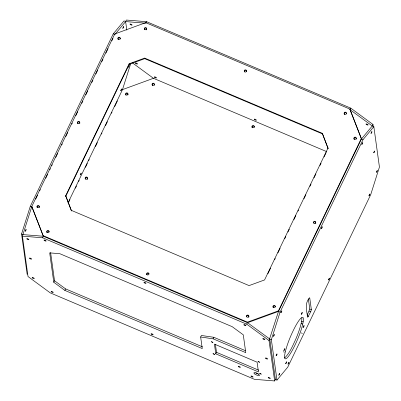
<?xml version="1.0" encoding="UTF-8"?>
<svg xmlns="http://www.w3.org/2000/svg" width="401" height="401" viewBox="0 0 401 401"><rect width="100%" height="100%" fill="white"/><g stroke="black" fill="none" stroke-linecap="round" stroke-linejoin="round"><path stroke-width="0.6" d="M27.168 274.349L21.564 233.948L30.301 206.309L113.252 33.844L124.034 20.897L125.623 21.574L145.207 23.158M68.005 202.901L122.49 89.613L130.671 63.739M349.928 109.097L350.008 109.648L372.238 125.974L373.832 126.651L363.05 139.593L361.461 138.921L349.928 109.097L145.743 22.657L114.771 33.965L31.819 206.435L22.421 236.144L28.03 276.545L50.26 292.875L254.45 379.316L274.645 380.95L269.036 340.544L278.51 311.387L361.461 138.921L372.238 125.974L372.97 124.455L350.74 108.125L146.55 21.684L126.355 20.05L125.623 21.574L114.846 34.516L113.252 33.844M21.564 233.948L23.153 234.62L43.348 236.254L247.537 322.7L269.768 339.025L275.377 379.426L276.966 380.103L271.362 339.697L280.098 312.063L363.05 139.593M307.166 315.166L309.772 309.036L308.354 298.81M310.71 311.783L311.366 309.707L309.697 297.677C304.354 303.181 306.62 310.675 307.707 317.316L310.71 311.783L309.121 311.106M35.689 199.091L37.589 195.147M39.754 190.64L40.295 189.513M45.719 178.239L47.619 174.295M49.784 169.783L50.325 168.656M51.684 165.839L52.225 164.711M55.749 157.387L57.649 153.438M61.714 144.987L62.255 143.859M65.779 136.53L67.679 132.586M71.744 124.13L72.285 123.007M75.809 115.678L77.709 111.734M81.774 103.278L82.857 101.022M85.839 94.821L87.739 90.877M91.804 82.426L92.887 80.17M95.869 73.969L97.769 70.025M101.834 61.569L102.917 59.313M105.899 53.117L108.069 48.606M111.864 40.717L112.947 38.461M22.421 236.144L42.616 237.778L43.348 236.254L31.819 206.435M146.55 21.684L145.819 23.208L145.743 22.657M65.684 195.748L71.488 210.936L65.684 195.748L129.162 63.759L144.651 58.105L322.309 133.317L328.113 148.505L322.309 133.317M65.759 196.3L129.242 64.31L129.162 63.759M68.621 202.325L69.974 199.508M75.398 188.234L76.481 185.979M78.651 181.468L79.192 180.34M85.428 167.377L87.328 163.433M88.681 160.616L89.222 159.488M95.458 146.525L97.358 142.581M101.423 134.124L101.964 132.997M105.488 125.673L107.388 121.724M111.453 113.272L111.994 112.145M114.706 106.506L117.418 100.872M245.342 350.639L213.828 337.296L201.387 335.487L200.655 337.005L202.259 348.579L64.897 290.424L53.784 282.264L54.516 280.74L50.606 252.58M64.897 290.424L65.629 288.905L54.516 280.74M200.655 337.005L213.096 338.815L213.828 337.296M215.778 353.852L214.43 344.118L257.096 362.183L258.445 371.912L215.778 353.852L216.51 352.329L215.412 344.419M328.038 147.954L264.555 279.943L249.071 285.597L71.408 210.385M267.888 273.723L270.6 268.084M274.67 259.622L275.211 258.495M277.928 252.856L280.098 248.339M284.71 238.75L285.793 236.495M287.963 231.984L289.322 229.161M293.933 219.573L295.833 215.628M298.003 211.111L298.544 209.984M303.968 198.706L305.868 194.756M309.938 186.295L311.026 184.039M314.008 177.833L315.908 173.884M319.978 165.423L321.061 163.167M324.048 156.966L326.213 152.45M269.036 340.544L246.805 324.219L247.462 322.148L43.273 235.703M350.74 108.125L350.008 109.648L361.461 138.921M280.098 312.063L278.51 311.387L278.434 310.835L361.386 138.37M274.645 380.95L275.377 379.426M276.966 380.103L287.748 367.156L370.699 194.691L379.436 167.052L373.832 126.651M129.242 64.31L144.726 58.656L322.389 133.869M122.49 89.613L153.463 78.3L326.504 151.558M247.462 322.148L278.434 310.835M247.537 322.7L278.51 311.387M284.299 357.933L284.765 357.832C290.023 352.75 292.69 345.647 295.788 339.161A22.496 3.804 -67.1 0 0 301.036 324.008L301.737 320.354A22.496 3.804 -67.1 0 0 301.803 317.858M309.772 309.036L311.366 309.707M307.452 315.898L308.514 316.344M30.301 206.309L31.895 206.986L43.348 236.254M301.582 321.166L303.171 321.838M301.151 323.417L302.74 324.093M301.311 332.955L302.369 333.406M42.616 237.778L246.805 324.219M269.768 339.025L271.362 339.697M283.322 351.727L284.384 352.178M213.096 338.815L245.758 352.644L243.287 334.83L232.169 326.665L59.804 253.698L49.704 252.876L53.784 282.264M216.51 352.329L258.6 370.148M65.629 288.905L202.42 346.815M132.22 62.701L153.463 78.3M248.926 316.469L248.831 316.194A1.168 1.108 -7.9 0 0 246.81 316.088L246.675 316.349A1.168 1.108 -7.9 0 0 246.63 316.92M372.97 124.455L373.311 126.901M144.651 58.105L144.726 58.656M125.623 21.574L126.811 30.14M114.771 33.965L114.846 34.516M258.921 374.058A3.068 0.822 25.7 0 1 258.6 373.978M257.908 373.747A3.068 0.822 25.7 0 1 255.823 372.684M248.881 317.041A1.168 1.108 -7.9 0 1 248.745 317.301M273.121 307.442A1.168 1.108 -7.9 0 1 273.958 305.963A1.168 1.108 -7.9 0 1 275.377 306.925M146.786 274.805A1.168 1.108 -7.9 0 1 147.478 273.367A1.168 1.108 -7.9 0 1 148.977 274.003M46.892 232.515A1.168 1.108 -7.9 0 1 47.729 231.036A1.168 1.108 -7.9 0 1 49.148 231.994M37.047 207.247A1.168 1.108 -7.9 0 1 38.406 206.034A1.168 1.108 -7.9 0 1 39.268 207.578M77.719 123.648A1.168 1.108 -7.9 0 1 78.566 121.894A1.168 1.108 -7.9 0 1 79.734 123.443M117.974 38.982A1.168 1.108 -7.9 0 1 119.182 37.754A1.168 1.108 -7.9 0 1 120.29 39.032M118.185 39.519A1.168 1.108 -7.9 0 1 118.044 39.263M144.48 29.609A1.168 1.108 -7.9 0 1 145.468 28.105A1.168 1.108 -7.9 0 1 146.726 29.378M146.636 29.659A1.168 1.108 -7.9 0 1 146.475 29.905M244.309 71.619A1.168 1.108 -7.9 0 1 245.517 70.391A1.168 1.108 -7.9 0 1 246.625 71.674M356.299 138.946A1.168 1.108 -7.9 0 1 356.208 139.227M354.193 139.428A1.168 1.108 -7.9 0 1 354.74 137.744A1.168 1.108 -7.9 0 1 356.309 138.656M344.414 114.445A1.168 1.108 -7.9 0 1 345.111 112.711A1.168 1.108 -7.9 0 1 346.519 113.964M315.833 223.081A1.168 1.108 -7.9 0 1 315.582 223.608M313.517 223.026A1.168 1.108 -7.9 0 1 315.777 222.51M85.298 179.041A1.168 1.108 -7.9 0 1 86.441 177.533A1.168 1.108 -7.9 0 1 87.453 179.092M87.293 179.337A1.168 1.108 -7.9 0 1 87.067 179.538M125.708 94.34A1.168 1.108 -7.9 0 1 127.207 93.443A1.168 1.108 -7.9 0 1 127.919 94.957M125.909 95.162A1.168 1.108 -7.9 0 1 125.698 94.626M152.144 84.686A1.168 1.108 -7.9 0 1 153.643 83.794A1.168 1.108 -7.9 0 1 154.36 85.308M152.345 85.508A1.168 1.108 -7.9 0 1 152.205 85.258M252.239 127.804A1.168 1.108 -7.9 0 1 252.936 126.069A1.168 1.108 -7.9 0 1 254.344 127.317M25.213 231.192C26.426 230.74 26.526 227.292 25.213 231.192M80.275 174.896C81.493 174.445 81.563 170.996 80.275 174.896M120.741 90.761C121.959 90.315 122.029 86.862 120.741 90.761M122.806 28.291C124.024 27.844 124.094 24.391 122.806 28.291M128.2 67.173C129.418 66.726 129.488 63.273 128.2 67.173M273.422 336.269C274.64 335.822 274.71 332.374 273.422 336.269M276.119 355.712C277.337 355.266 277.407 351.812 276.119 355.712M278.815 375.156C280.033 374.704 280.104 371.256 278.815 375.156M283.848 350.579C285.156 350.098 285.231 346.389 283.848 350.579M285.667 363.712C286.976 363.231 287.056 359.522 285.667 363.712M288.018 364.103C289.236 363.657 289.306 360.208 288.018 364.103M301.291 314.309C302.6 313.828 302.675 310.118 301.291 314.309M303.116 327.442C304.424 326.96 304.499 323.251 303.116 327.442M321.346 228.55C322.564 228.104 322.635 224.65 321.346 228.55M328.484 279.973C329.697 279.527 329.772 276.073 328.484 279.973M361.812 144.415C363.03 143.969 363.1 140.515 361.812 144.415M368.945 195.838C370.163 195.392 370.238 191.939 368.945 195.838M371.01 133.368C372.228 132.921 372.298 129.468 371.01 133.368M373.712 152.811C374.92 152.36 375.02 148.906 373.712 152.811M376.409 172.25C377.622 171.803 377.697 168.35 376.409 172.25M211.387 341.752L212.976 342.489L211.432 341.702M213.041 353.687L214.63 354.429L213.041 353.687M258.033 361.496L259.617 362.238L258.033 361.496M259.688 373.436L261.277 374.173L259.703 373.406M280.9 312.569C281.748 312.996 282.454 308.359 280.9 312.569M285.377 351.436L284.675 355.096A22.496 3.804 -67.1 0 0 291.311 352.068A22.496 3.804 -67.1 0 0 302.625 324.68L303.326 321.026A22.496 3.804 -67.1 0 0 295.487 326.173C291.236 334.203 287.687 342.639 285.377 351.436M246.735 315.537L246.6 315.798A1.168 1.108 -7.9 0 0 247.617 317.251A1.168 1.108 -7.9 0 0 248.851 315.918L248.755 315.647A1.168 1.108 -7.9 0 0 246.735 315.537M44.436 240.54L44.235 240.394A1.168 0.316 25.7 0 1 44.646 240.044A1.168 0.316 25.7 0 1 46.12 240.956L46.125 241.046A1.168 0.316 25.7 0 1 44.436 240.54M366.329 124.435A1.168 0.316 25.7 0 0 368.078 125.022A1.168 0.316 25.7 0 0 366.72 124.019A1.168 0.316 25.7 0 0 366.329 124.435M130.32 24.521A1.168 0.316 25.7 0 0 132.069 25.108A1.168 0.316 25.7 0 0 130.711 24.105A1.168 0.316 25.7 0 0 130.32 24.521M135.713 63.403A1.168 0.316 25.7 0 0 137.468 63.99A1.168 0.316 25.7 0 0 136.104 62.987A1.168 0.316 25.7 0 0 135.713 63.403M154.691 77.338A1.168 0.316 25.7 0 0 156.445 77.924A1.168 0.316 25.7 0 0 155.082 76.927A1.168 0.316 25.7 0 0 154.691 77.338M254.59 119.628A1.168 0.316 25.7 0 0 256.339 120.215A1.168 0.316 25.7 0 0 254.981 119.217A1.168 0.316 25.7 0 0 254.59 119.628M265.823 358.444A1.168 0.316 25.7 0 0 267.577 359.03A1.168 0.316 25.7 0 0 266.214 358.033A1.168 0.316 25.7 0 0 265.823 358.444M144.25 282.775A1.168 0.316 25.7 0 0 146.004 283.362A1.168 0.316 25.7 0 0 144.641 282.364A1.168 0.316 25.7 0 0 144.25 282.775M151.388 334.198A1.168 0.316 25.7 0 0 153.137 334.785A1.168 0.316 25.7 0 0 151.779 333.787A1.168 0.316 25.7 0 0 151.388 334.198M32.511 277.973A1.168 0.316 25.7 0 0 34.265 278.56A1.168 0.316 25.7 0 0 32.902 277.557A1.168 0.316 25.7 0 0 32.511 277.973M51.488 291.908A1.168 0.316 25.7 0 0 53.243 292.494A1.168 0.316 25.7 0 0 51.879 291.497A1.168 0.316 25.7 0 0 51.488 291.908M27.118 239.091A1.168 0.316 25.7 0 0 28.867 239.678A1.168 0.316 25.7 0 0 27.509 238.675A1.168 0.316 25.7 0 0 27.118 239.091M244.149 325.066A1.168 0.316 25.7 0 0 245.898 325.652A1.168 0.316 25.7 0 0 244.54 324.655A1.168 0.316 25.7 0 0 244.149 325.066M263.126 339.005A1.168 0.316 25.7 0 0 264.876 339.592A1.168 0.316 25.7 0 0 263.517 338.589A1.168 0.316 25.7 0 0 263.126 339.005M268.52 377.887A1.168 0.316 25.7 0 0 270.274 378.474A1.168 0.316 25.7 0 0 268.911 377.471A1.168 0.316 25.7 0 0 268.52 377.887M251.282 376.489A1.168 0.316 25.7 0 0 253.036 377.075A1.168 0.316 25.7 0 0 251.673 376.078A1.168 0.316 25.7 0 0 251.282 376.489M29.814 258.53A1.168 0.316 25.7 0 0 31.569 259.116A1.168 0.316 25.7 0 0 30.205 258.119A1.168 0.316 25.7 0 0 29.814 258.53M238.595 366.75A1.168 0.311 25.7 0 0 240.339 367.336A1.168 0.311 25.7 0 0 238.986 366.339A1.168 0.311 25.7 0 0 238.595 366.75M254.805 374.003A3.068 0.822 25.7 0 0 259.402 375.547A3.068 0.822 25.7 0 0 255.828 372.92A3.068 0.822 25.7 0 0 254.805 374.003M314.118 223.372A1.168 1.108 -7.9 0 0 315.767 222.239A1.168 1.108 -7.9 0 0 313.933 221.462A1.168 1.108 -7.9 0 0 314.118 223.372M273.652 307.507A1.168 1.108 -7.9 0 0 275.302 306.374A1.168 1.108 -7.9 0 0 273.467 305.592A1.168 1.108 -7.9 0 0 273.652 307.507M354.584 139.237A1.168 1.108 -7.9 0 0 356.233 138.104A1.168 1.108 -7.9 0 0 354.394 137.327A1.168 1.108 -7.9 0 0 354.584 139.237M344.805 114.255A1.168 1.108 -7.9 0 0 346.454 113.122A1.168 1.108 -7.9 0 0 344.619 112.345A1.168 1.108 -7.9 0 0 344.805 114.255M244.906 71.964A1.168 1.108 -7.9 0 0 246.56 70.832A1.168 1.108 -7.9 0 0 244.72 70.055A1.168 1.108 -7.9 0 0 244.906 71.964M145.012 29.674A1.168 1.108 -7.9 0 0 146.661 28.541A1.168 1.108 -7.9 0 0 144.826 27.764A1.168 1.108 -7.9 0 0 145.012 29.674M118.576 39.328A1.168 1.108 -7.9 0 0 120.225 38.195A1.168 1.108 -7.9 0 0 118.385 37.413A1.168 1.108 -7.9 0 0 118.576 39.328M78.11 123.458A1.168 1.108 -7.9 0 0 79.759 122.325A1.168 1.108 -7.9 0 0 77.924 121.548A1.168 1.108 -7.9 0 0 78.11 123.458M37.644 207.593A1.168 1.108 -7.9 0 0 39.293 206.46A1.168 1.108 -7.9 0 0 37.458 205.683A1.168 1.108 -7.9 0 0 37.644 207.593M47.423 232.575A1.168 1.108 -7.9 0 0 49.072 231.442A1.168 1.108 -7.9 0 0 47.233 230.665A1.168 1.108 -7.9 0 0 47.423 232.575M147.317 274.865A1.168 1.108 -7.9 0 0 148.966 273.733A1.168 1.108 -7.9 0 0 147.132 272.956A1.168 1.108 -7.9 0 0 147.317 274.865M252.63 127.613A1.168 1.108 -7.9 0 0 254.279 126.48A1.168 1.108 -7.9 0 0 252.445 125.698A1.168 1.108 -7.9 0 0 252.63 127.613M152.731 85.318A1.168 1.108 -7.9 0 0 154.385 84.185A1.168 1.108 -7.9 0 0 152.545 83.408A1.168 1.108 -7.9 0 0 152.731 85.318M126.295 94.972A1.168 1.108 -7.9 0 0 127.944 93.839A1.168 1.108 -7.9 0 0 126.109 93.062A1.168 1.108 -7.9 0 0 126.295 94.972M85.829 179.107A1.168 1.108 -7.9 0 0 87.483 177.974A1.168 1.108 -7.9 0 0 85.644 177.197A1.168 1.108 -7.9 0 0 85.829 179.107"/></g></svg>
